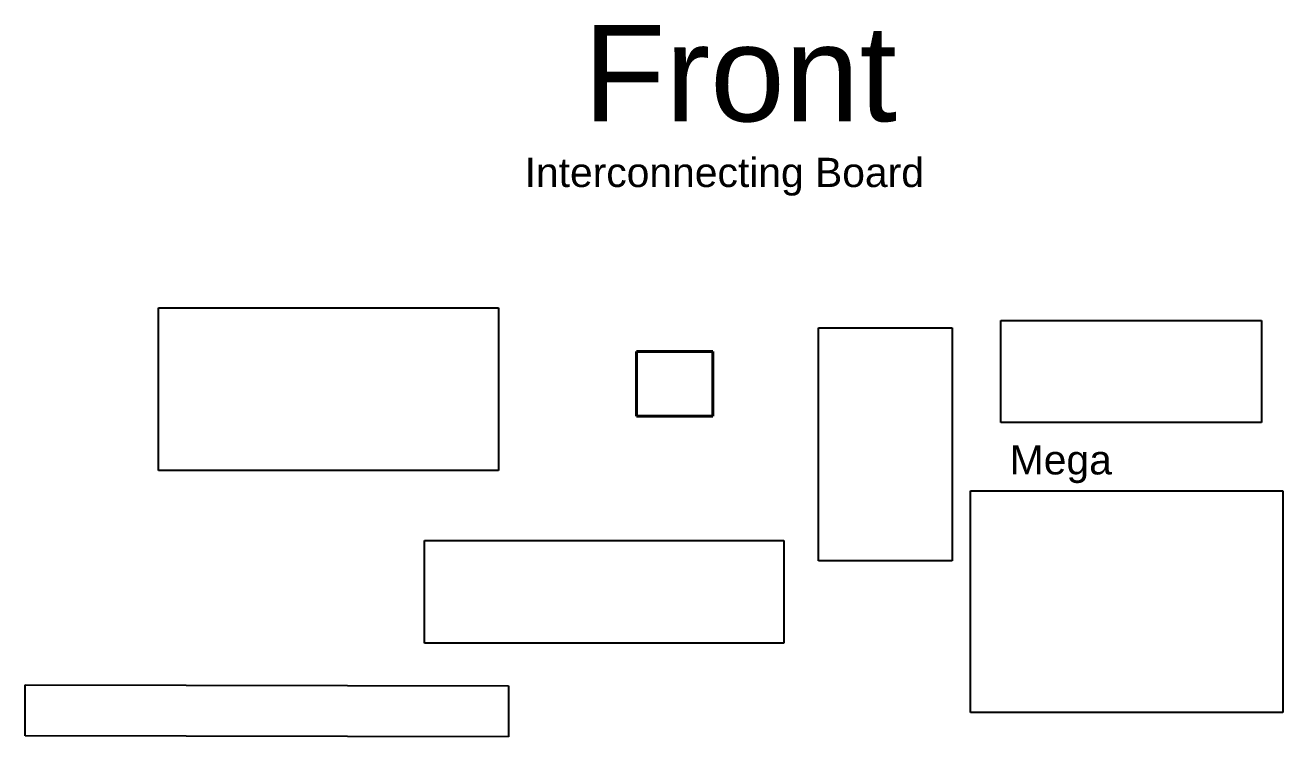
# Model space of a CAD drawing. Header units: inches. Extents: x 11.6 to 54.3, y -6.1 to 10.7.
# Drawn here: x 42.66 to 51.27, y -6.08 to -1.21 of the extents above; entities that cross this region are included whole.
import ezdxf

# ---------------------------------------------------------------- set-up
doc = ezdxf.new("R2010")
doc.units = ezdxf.units.IN
doc.header["$MEASUREMENT"] = 0
doc.layers.add('IMAGES', color=7, linetype='Continuous')
doc.layers.add('Wiring', color=7, linetype='Continuous')
doc.styles.get("Standard").update_dxf_attribs({"font": 'arial.ttf'})
picture_1 = doc.add_image_def('image1.dib', size_in_pixel=(580, 818))
picture_2 = doc.add_image_def('image2.dib', size_in_pixel=(1724, 675))
picture_3 = doc.add_image_def('image3.dib', size_in_pixel=(1120, 320))
picture_4 = doc.add_image_def('image12.dib', size_in_pixel=(588, 281))
picture_5 = doc.add_image_def('image13.dib', size_in_pixel=(866, 1511))
picture_6 = doc.add_image_def('image16.dib', size_in_pixel=(134, 158))
picture_7 = doc.add_image_def('image4.dib', size_in_pixel=(1542, 163))

msp = doc.modelspace()

# ---------------------------------------------------------------- texts
at = {"char_height": 0.2, "attachment_point": 1}
for s, width, insert in [('Interconnecting Board', 2.999615, (46.0783, -2.1152)), ('Mega', 1.097803, (49.3989, -4.0819))]:
    msp.add_mtext_dynamic_manual_height_columns(s, width=width, gutter_width=1, heights=[0], dxfattribs=dict(at, insert=insert))
at = {"layer": 'Wiring', "color": 4, "insert": (46.4805, -1.2076), "char_height": 0.65808, "attachment_point": 1}
msp.add_mtext_dynamic_manual_height_columns('Front', width=4.798592, gutter_width=3.2904, heights=[0], dxfattribs=at)

# ---------------------------------------------------------------- pictures from other files: only their frames are drawn
at = {"layer": 'IMAGES'}
image = msp.add_image(picture_4, insert=(45.8991, -3.1428), size_in_units=(2.3275, 1.1123), rotation=180, dxfattribs=at)
image.dxf.flags = 7
image = msp.add_image(picture_2, insert=(51.1212, -3.2275), size_in_units=(1.7838, 0.6984), rotation=180, dxfattribs=at)
image.dxf.flags = 7
image = msp.add_image(picture_5, insert=(48.0901, -4.8735), size_in_units=(0.9141, 1.595), dxfattribs=at)
image.dxf.flags = 7
at = {"layer": 'IMAGES', "lineweight": 40}
image = msp.add_image(picture_6, insert=(47.3659, -3.8823), size_in_units=(0.4418, 0.5209), rotation=90, dxfattribs=at)
image.dxf.flags = 7
at = {"layer": 'IMAGES'}
image = msp.add_image(picture_1, insert=(49.1296, -4.3951), size_in_units=(1.5164, 2.1386), rotation=-90, dxfattribs=at)
image.dxf.flags = 7
image = msp.add_image(picture_3, insert=(45.3924, -5.4374), size_in_units=(2.4591, 0.7026), rotation=0, dxfattribs=at)
image.dxf.flags = 7
image = msp.add_image(picture_7, insert=(42.6596, -6.0717), size_in_units=(3.3074, 0.3496), rotation=-0.10044, dxfattribs=at)
image.dxf.flags = 7

doc.saveas('drawing.dxf')
